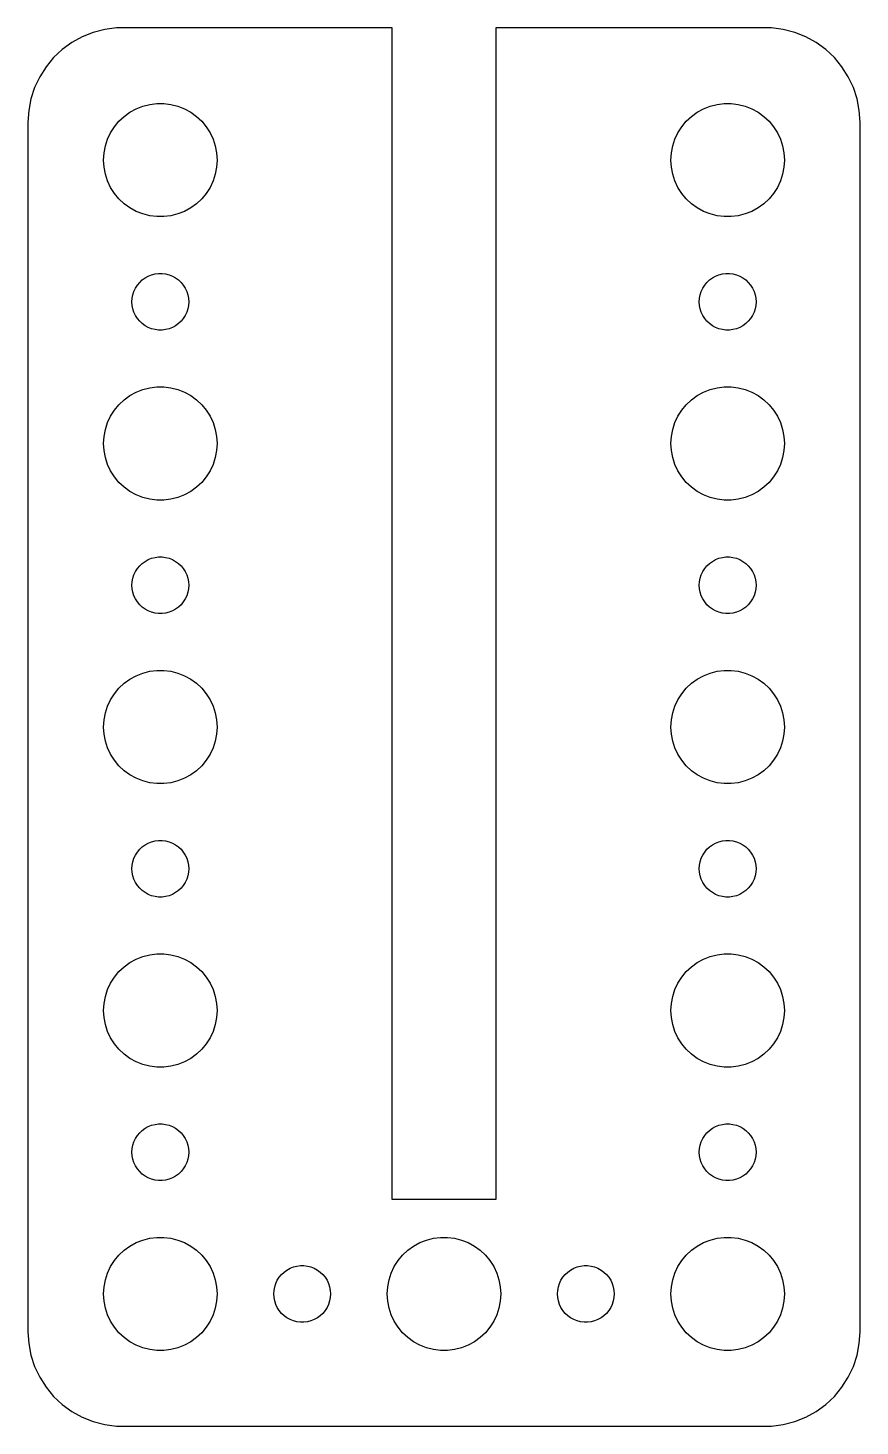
# Model space of a CAD drawing. Header units: metres. Extents: x -22 to 22, y 215 to 541.
# Drawn here: x -22 to 22, y 467 to 541 of the extents above; entities that cross this region are included whole.
import ezdxf

# ---------------------------------------------------------------- set-up
doc = ezdxf.new("R2010")
doc.units = ezdxf.units.M

msp = doc.modelspace()

# ---------------------------------------------------------------- linework, layer by layer
for p, q in [((-17.9369, 540.911), (-18.5451, 540.755)), ((-17.3139, 540.99), (-17.9369, 540.911)), ((-2.74184, 540.99), (-17.3139, 540.99)), ((-2.74184, 479), (-2.74184, 540.99)), ((17.3139, 540.99), (2.74184, 540.99)), ((2.74184, 540.99), (2.74184, 479)), ((17.9369, 540.911), (17.3139, 540.99)), ((18.5451, 540.755), (17.9369, 540.911)), ((-19.6791, 540.222), (-20.1871, 539.853)), ((-19.1289, 540.524), (-19.6791, 540.222)), ((-18.5451, 540.755), (-19.1289, 540.524)), ((19.1289, 540.524), (18.5451, 540.755)), ((19.6791, 540.222), (19.1289, 540.524)), ((20.1871, 539.853), (19.6791, 540.222)), ((-20.6448, 539.423), (-21.0451, 538.939)), ((-20.1871, 539.853), (-20.6448, 539.423)), ((20.6448, 539.423), (20.1871, 539.853)), ((21.0451, 538.939), (20.6448, 539.423)), ((-21.0451, 538.939), (-21.3815, 538.409)), ((21.3815, 538.409), (21.0451, 538.939)), ((-21.6489, 537.841), (-21.8429, 537.243)), ((-21.3815, 538.409), (-21.6489, 537.841)), ((21.6489, 537.841), (21.3815, 538.409)), ((21.8429, 537.243), (21.6489, 537.841)), ((-21.8429, 537.243), (-21.9606, 536.627)), ((21.9606, 536.627), (21.8429, 537.243)), ((-21.9606, 536.627), (-22, 536)), ((-16.9123, 536.312), (-16.6075, 536.533)), ((-16.6075, 536.533), (-16.2773, 536.714)), ((-16.2773, 536.714), (-15.927, 536.853)), ((-15.927, 536.853), (-15.5621, 536.947)), ((-15.5621, 536.947), (-15.1884, 536.994)), ((-15.1884, 536.994), (-14.8116, 536.994)), ((-14.8116, 536.994), (-14.4379, 536.947)), ((-14.4379, 536.947), (-14.0729, 536.853)), ((-14.0729, 536.853), (-13.7227, 536.714)), ((-13.7227, 536.714), (-13.3925, 536.533)), ((-13.3925, 536.533), (-13.0877, 536.312)), ((13.0877, 536.312), (13.3925, 536.533)), ((13.3925, 536.533), (13.7227, 536.714)), ((13.7227, 536.714), (14.0729, 536.853)), ((14.0729, 536.853), (14.4379, 536.947)), ((14.4379, 536.947), (14.8116, 536.994)), ((14.8116, 536.994), (15.1884, 536.994)), ((15.1884, 536.994), (15.5621, 536.947)), ((15.5621, 536.947), (15.927, 536.853)), ((15.927, 536.853), (16.2773, 536.714)), ((16.2773, 536.714), (16.6075, 536.533)), ((16.6075, 536.533), (16.9123, 536.312)), ((22, 536), (21.9606, 536.627)), ((-22, 536), (-22, 472)), ((-17.6289, 535.445), (-17.427, 535.763)), ((-17.427, 535.763), (-17.1869, 536.054)), ((-17.1869, 536.054), (-16.9123, 536.312)), ((-13.0877, 536.312), (-12.8131, 536.054)), ((-12.8131, 536.054), (-12.5729, 535.763)), ((-12.5729, 535.763), (-12.3711, 535.445)), ((12.3711, 535.445), (12.5729, 535.763)), ((12.5729, 535.763), (12.8131, 536.054)), ((12.8131, 536.054), (13.0877, 536.312)), ((16.9123, 536.312), (17.1869, 536.054)), ((17.1869, 536.054), (17.427, 535.763)), ((17.427, 535.763), (17.6289, 535.445)), ((22, 472), (22, 536)), ((-17.9057, 534.746), (-17.7893, 535.104)), ((-17.7893, 535.104), (-17.6289, 535.445)), ((-12.3711, 535.445), (-12.2107, 535.104)), ((-12.2107, 535.104), (-12.0942, 534.746)), ((12.0942, 534.746), (12.2107, 535.104)), ((12.2107, 535.104), (12.3711, 535.445)), ((17.6289, 535.445), (17.7893, 535.104)), ((17.7893, 535.104), (17.9057, 534.746)), ((-18, 534), (-17.9763, 534.376)), ((-17.9763, 534.376), (-17.9057, 534.746)), ((-12.0942, 534.746), (-12.0237, 534.376)), ((-12.0237, 534.376), (-12, 534)), ((12, 534), (12.0237, 534.376)), ((12.0237, 534.376), (12.0942, 534.746)), ((17.9057, 534.746), (17.9763, 534.376)), ((17.9763, 534.376), (18, 534)), ((-17.9763, 533.624), (-18, 534)), ((-17.9057, 533.254), (-17.9763, 533.624)), ((-12.0237, 533.624), (-12.0942, 533.254)), ((-12, 534), (-12.0237, 533.624)), ((12.0237, 533.624), (12, 534)), ((12.0942, 533.254), (12.0237, 533.624)), ((17.9763, 533.624), (17.9057, 533.254)), ((18, 534), (17.9763, 533.624)), ((-17.7893, 532.896), (-17.9057, 533.254)), ((-17.6289, 532.555), (-17.7893, 532.896)), ((-12.2107, 532.896), (-12.3711, 532.555)), ((-12.0942, 533.254), (-12.2107, 532.896)), ((12.2107, 532.896), (12.0942, 533.254)), ((12.3711, 532.555), (12.2107, 532.896)), ((17.7893, 532.896), (17.6289, 532.555)), ((17.9057, 533.254), (17.7893, 532.896)), ((-17.427, 532.237), (-17.6289, 532.555)), ((-17.1869, 531.946), (-17.427, 532.237)), ((-16.9123, 531.688), (-17.1869, 531.946)), ((-12.8131, 531.946), (-13.0877, 531.688)), ((-12.5729, 532.237), (-12.8131, 531.946)), ((-12.3711, 532.555), (-12.5729, 532.237)), ((12.5729, 532.237), (12.3711, 532.555)), ((12.8131, 531.946), (12.5729, 532.237)), ((13.0877, 531.688), (12.8131, 531.946)), ((17.1869, 531.946), (16.9123, 531.688)), ((17.427, 532.237), (17.1869, 531.946)), ((17.6289, 532.555), (17.427, 532.237)), ((-16.6075, 531.467), (-16.9123, 531.688)), ((-16.2773, 531.286), (-16.6075, 531.467)), ((-15.927, 531.147), (-16.2773, 531.286)), ((-13.7227, 531.286), (-14.0729, 531.147)), ((-13.3925, 531.467), (-13.7227, 531.286)), ((-13.0877, 531.688), (-13.3925, 531.467)), ((13.3925, 531.467), (13.0877, 531.688)), ((13.7227, 531.286), (13.3925, 531.467)), ((14.0729, 531.147), (13.7227, 531.286)), ((16.2773, 531.286), (15.927, 531.147)), ((16.6075, 531.467), (16.2773, 531.286)), ((16.9123, 531.688), (16.6075, 531.467)), ((-15.5621, 531.053), (-15.927, 531.147)), ((-15.1884, 531.006), (-15.5621, 531.053)), ((-14.8116, 531.006), (-15.1884, 531.006)), ((-14.4379, 531.053), (-14.8116, 531.006)), ((-14.0729, 531.147), (-14.4379, 531.053)), ((14.4379, 531.053), (14.0729, 531.147)), ((14.8116, 531.006), (14.4379, 531.053)), ((15.1884, 531.006), (14.8116, 531.006)), ((15.5621, 531.053), (15.1884, 531.006)), ((15.927, 531.147), (15.5621, 531.053)), ((-16.2135, 527.382), (-16.0934, 527.527)), ((-16.0934, 527.527), (-15.9561, 527.656)), ((-15.9561, 527.656), (-15.8037, 527.766)), ((-15.8037, 527.766), (-15.6387, 527.857)), ((-15.6387, 527.857), (-15.4635, 527.927)), ((-15.4635, 527.927), (-15.2811, 527.973)), ((-15.2811, 527.973), (-15.0942, 527.997)), ((-15.0942, 527.997), (-14.9058, 527.997)), ((-14.9058, 527.997), (-14.7189, 527.973)), ((-14.7189, 527.973), (-14.5365, 527.927)), ((-14.5365, 527.927), (-14.3613, 527.857)), ((-14.3613, 527.857), (-14.1963, 527.766)), ((-14.1963, 527.766), (-14.0439, 527.656)), ((-14.0439, 527.656), (-13.9065, 527.527)), ((-13.9065, 527.527), (-13.7865, 527.382)), ((13.7865, 527.382), (13.9065, 527.527)), ((13.9065, 527.527), (14.0439, 527.656)), ((14.0439, 527.656), (14.1963, 527.766)), ((14.1963, 527.766), (14.3613, 527.857)), ((14.3613, 527.857), (14.5365, 527.927)), ((14.5365, 527.927), (14.7189, 527.973)), ((14.7189, 527.973), (14.9058, 527.997)), ((14.9058, 527.997), (15.0942, 527.997)), ((15.0942, 527.997), (15.2811, 527.973)), ((15.2811, 527.973), (15.4635, 527.927)), ((15.4635, 527.927), (15.6387, 527.857)), ((15.6387, 527.857), (15.8037, 527.766)), ((15.8037, 527.766), (15.9561, 527.656)), ((15.9561, 527.656), (16.0934, 527.527)), ((16.0934, 527.527), (16.2135, 527.382)), ((-16.4882, 526.688), (-16.4529, 526.873)), ((-16.4529, 526.873), (-16.3947, 527.052)), ((-16.3947, 527.052), (-16.3145, 527.223)), ((-16.3145, 527.223), (-16.2135, 527.382)), ((-13.7865, 527.382), (-13.6855, 527.223)), ((-13.6855, 527.223), (-13.6053, 527.052)), ((-13.6053, 527.052), (-13.5471, 526.873)), ((-13.5471, 526.873), (-13.5118, 526.688)), ((13.5118, 526.688), (13.5471, 526.873)), ((13.5471, 526.873), (13.6053, 527.052)), ((13.6053, 527.052), (13.6855, 527.223)), ((13.6855, 527.223), (13.7865, 527.382)), ((16.2135, 527.382), (16.3145, 527.223)), ((16.3145, 527.223), (16.3947, 527.052)), ((16.3947, 527.052), (16.4529, 526.873)), ((16.4529, 526.873), (16.4882, 526.688)), ((-16.5, 526.5), (-16.4882, 526.688)), ((-16.4882, 526.312), (-16.5, 526.5)), ((-16.4529, 526.127), (-16.4882, 526.312)), ((-16.3947, 525.948), (-16.4529, 526.127)), ((-13.5471, 526.127), (-13.6053, 525.948)), ((-13.5118, 526.312), (-13.5471, 526.127)), ((-13.5118, 526.688), (-13.5, 526.5)), ((-13.5, 526.5), (-13.5118, 526.312)), ((13.5, 526.5), (13.5118, 526.688)), ((13.5118, 526.312), (13.5, 526.5)), ((13.5471, 526.127), (13.5118, 526.312)), ((13.6053, 525.948), (13.5471, 526.127)), ((16.4529, 526.127), (16.3947, 525.948)), ((16.4882, 526.312), (16.4529, 526.127)), ((16.4882, 526.688), (16.5, 526.5)), ((16.5, 526.5), (16.4882, 526.312)), ((-16.3145, 525.777), (-16.3947, 525.948)), ((-16.2135, 525.618), (-16.3145, 525.777)), ((-16.0934, 525.473), (-16.2135, 525.618)), ((-15.9561, 525.344), (-16.0934, 525.473)), ((-15.8037, 525.234), (-15.9561, 525.344)), ((-14.0439, 525.344), (-14.1963, 525.234)), ((-13.9065, 525.473), (-14.0439, 525.344)), ((-13.7865, 525.618), (-13.9065, 525.473)), ((-13.6855, 525.777), (-13.7865, 525.618)), ((-13.6053, 525.948), (-13.6855, 525.777)), ((13.6855, 525.777), (13.6053, 525.948)), ((13.7865, 525.618), (13.6855, 525.777)), ((13.9065, 525.473), (13.7865, 525.618)), ((14.0439, 525.344), (13.9065, 525.473)), ((14.1963, 525.234), (14.0439, 525.344)), ((15.9561, 525.344), (15.8037, 525.234)), ((16.0934, 525.473), (15.9561, 525.344)), ((16.2135, 525.618), (16.0934, 525.473)), ((16.3145, 525.777), (16.2135, 525.618)), ((16.3947, 525.948), (16.3145, 525.777)), ((-15.6387, 525.143), (-15.8037, 525.234)), ((-15.4635, 525.073), (-15.6387, 525.143)), ((-15.2811, 525.027), (-15.4635, 525.073)), ((-15.0942, 525.003), (-15.2811, 525.027)), ((-14.9058, 525.003), (-15.0942, 525.003)), ((-14.7189, 525.027), (-14.9058, 525.003)), ((-14.5365, 525.073), (-14.7189, 525.027)), ((-14.3613, 525.143), (-14.5365, 525.073)), ((-14.1963, 525.234), (-14.3613, 525.143)), ((14.3613, 525.143), (14.1963, 525.234)), ((14.5365, 525.073), (14.3613, 525.143)), ((14.7189, 525.027), (14.5365, 525.073)), ((14.9058, 525.003), (14.7189, 525.027)), ((15.0942, 525.003), (14.9058, 525.003)), ((15.2811, 525.027), (15.0942, 525.003)), ((15.4635, 525.073), (15.2811, 525.027)), ((15.6387, 525.143), (15.4635, 525.073)), ((15.8037, 525.234), (15.6387, 525.143)), ((-16.6075, 521.533), (-16.2773, 521.714)), ((-16.2773, 521.714), (-15.927, 521.853)), ((-15.927, 521.853), (-15.5621, 521.947)), ((-15.5621, 521.947), (-15.1884, 521.994)), ((-15.1884, 521.994), (-14.8116, 521.994)), ((-14.8116, 521.994), (-14.4379, 521.947)), ((-14.4379, 521.947), (-14.0729, 521.853)), ((-14.0729, 521.853), (-13.7227, 521.714)), ((-13.7227, 521.714), (-13.3925, 521.533)), ((13.3925, 521.533), (13.7227, 521.714)), ((13.7227, 521.714), (14.0729, 521.853)), ((14.0729, 521.853), (14.4379, 521.947)), ((14.4379, 521.947), (14.8116, 521.994)), ((14.8116, 521.994), (15.1884, 521.994)), ((15.1884, 521.994), (15.5621, 521.947)), ((15.5621, 521.947), (15.927, 521.853)), ((15.927, 521.853), (16.2773, 521.714)), ((16.2773, 521.714), (16.6075, 521.533)), ((-17.427, 520.763), (-17.1869, 521.054)), ((-17.1869, 521.054), (-16.9123, 521.312)), ((-16.9123, 521.312), (-16.6075, 521.533)), ((-13.3925, 521.533), (-13.0877, 521.312)), ((-13.0877, 521.312), (-12.8131, 521.054)), ((-12.8131, 521.054), (-12.5729, 520.763)), ((12.5729, 520.763), (12.8131, 521.054)), ((12.8131, 521.054), (13.0877, 521.312)), ((13.0877, 521.312), (13.3925, 521.533)), ((16.6075, 521.533), (16.9123, 521.312)), ((16.9123, 521.312), (17.1869, 521.054)), ((17.1869, 521.054), (17.427, 520.763)), ((-17.9057, 519.746), (-17.7893, 520.104)), ((-17.7893, 520.104), (-17.6289, 520.445)), ((-17.6289, 520.445), (-17.427, 520.763)), ((-12.5729, 520.763), (-12.3711, 520.445)), ((-12.3711, 520.445), (-12.2107, 520.104)), ((-12.2107, 520.104), (-12.0942, 519.746)), ((12.0942, 519.746), (12.2107, 520.104)), ((12.2107, 520.104), (12.3711, 520.445)), ((12.3711, 520.445), (12.5729, 520.763)), ((17.427, 520.763), (17.6289, 520.445)), ((17.6289, 520.445), (17.7893, 520.104)), ((17.7893, 520.104), (17.9057, 519.746)), ((-18, 519), (-17.9763, 519.376)), ((-17.9763, 519.376), (-17.9057, 519.746)), ((-12.0942, 519.746), (-12.0237, 519.376)), ((-12.0237, 519.376), (-12, 519)), ((12, 519), (12.0237, 519.376)), ((12.0237, 519.376), (12.0942, 519.746)), ((17.9057, 519.746), (17.9763, 519.376)), ((17.9763, 519.376), (18, 519)), ((-17.9763, 518.624), (-18, 519)), ((-17.9057, 518.254), (-17.9763, 518.624)), ((-12.0237, 518.624), (-12.0942, 518.254)), ((-12, 519), (-12.0237, 518.624)), ((12.0237, 518.624), (12, 519)), ((12.0942, 518.254), (12.0237, 518.624)), ((17.9763, 518.624), (17.9057, 518.254)), ((18, 519), (17.9763, 518.624)), ((-17.7893, 517.896), (-17.9057, 518.254)), ((-17.6289, 517.555), (-17.7893, 517.896)), ((-12.2107, 517.896), (-12.3711, 517.555)), ((-12.0942, 518.254), (-12.2107, 517.896)), ((12.2107, 517.896), (12.0942, 518.254)), ((12.3711, 517.555), (12.2107, 517.896)), ((17.7893, 517.896), (17.6289, 517.555)), ((17.9057, 518.254), (17.7893, 517.896)), ((-17.427, 517.237), (-17.6289, 517.555)), ((-17.1869, 516.946), (-17.427, 517.237)), ((-12.5729, 517.237), (-12.8131, 516.946)), ((-12.3711, 517.555), (-12.5729, 517.237)), ((12.5729, 517.237), (12.3711, 517.555)), ((12.8131, 516.946), (12.5729, 517.237)), ((17.427, 517.237), (17.1869, 516.946)), ((17.6289, 517.555), (17.427, 517.237)), ((-16.9123, 516.688), (-17.1869, 516.946)), ((-16.6075, 516.467), (-16.9123, 516.688)), ((-16.2773, 516.286), (-16.6075, 516.467)), ((-13.3925, 516.467), (-13.7227, 516.286)), ((-13.0877, 516.688), (-13.3925, 516.467)), ((-12.8131, 516.946), (-13.0877, 516.688)), ((13.0877, 516.688), (12.8131, 516.946)), ((13.3925, 516.467), (13.0877, 516.688)), ((13.7227, 516.286), (13.3925, 516.467)), ((16.6075, 516.467), (16.2773, 516.286)), ((16.9123, 516.688), (16.6075, 516.467)), ((17.1869, 516.946), (16.9123, 516.688)), ((-15.927, 516.147), (-16.2773, 516.286)), ((-15.5621, 516.053), (-15.927, 516.147)), ((-15.1884, 516.006), (-15.5621, 516.053)), ((-14.8116, 516.006), (-15.1884, 516.006)), ((-14.4379, 516.053), (-14.8116, 516.006)), ((-14.0729, 516.147), (-14.4379, 516.053)), ((-13.7227, 516.286), (-14.0729, 516.147)), ((14.0729, 516.147), (13.7227, 516.286)), ((14.4379, 516.053), (14.0729, 516.147)), ((14.8116, 516.006), (14.4379, 516.053)), ((15.1884, 516.006), (14.8116, 516.006)), ((15.5621, 516.053), (15.1884, 516.006)), ((15.927, 516.147), (15.5621, 516.053)), ((16.2773, 516.286), (15.927, 516.147)), ((-15.9561, 512.656), (-15.8037, 512.766)), ((-15.8037, 512.766), (-15.6387, 512.857)), ((-15.6387, 512.857), (-15.4635, 512.927)), ((-15.4635, 512.927), (-15.2811, 512.973)), ((-15.2811, 512.973), (-15.0942, 512.997)), ((-15.0942, 512.997), (-14.9058, 512.997)), ((-14.9058, 512.997), (-14.7189, 512.973)), ((-14.7189, 512.973), (-14.5365, 512.927)), ((-14.5365, 512.927), (-14.3613, 512.857)), ((-14.3613, 512.857), (-14.1963, 512.766)), ((-14.1963, 512.766), (-14.0439, 512.656)), ((14.0439, 512.656), (14.1963, 512.766)), ((14.1963, 512.766), (14.3613, 512.857)), ((14.3613, 512.857), (14.5365, 512.927)), ((14.5365, 512.927), (14.7189, 512.973)), ((14.7189, 512.973), (14.9058, 512.997)), ((14.9058, 512.997), (15.0942, 512.997)), ((15.0942, 512.997), (15.2811, 512.973)), ((15.2811, 512.973), (15.4635, 512.927)), ((15.4635, 512.927), (15.6387, 512.857)), ((15.6387, 512.857), (15.8037, 512.766)), ((15.8037, 512.766), (15.9561, 512.656)), ((-16.4529, 511.873), (-16.3947, 512.052)), ((-16.3947, 512.052), (-16.3145, 512.223)), ((-16.3145, 512.223), (-16.2135, 512.382)), ((-16.2135, 512.382), (-16.0934, 512.527)), ((-16.0934, 512.527), (-15.9561, 512.656)), ((-14.0439, 512.656), (-13.9065, 512.527)), ((-13.9065, 512.527), (-13.7865, 512.382)), ((-13.7865, 512.382), (-13.6855, 512.223)), ((-13.6855, 512.223), (-13.6053, 512.052)), ((-13.6053, 512.052), (-13.5471, 511.873)), ((13.5471, 511.873), (13.6053, 512.052)), ((13.6053, 512.052), (13.6855, 512.223)), ((13.6855, 512.223), (13.7865, 512.382)), ((13.7865, 512.382), (13.9065, 512.527)), ((13.9065, 512.527), (14.0439, 512.656)), ((15.9561, 512.656), (16.0934, 512.527)), ((16.0934, 512.527), (16.2135, 512.382)), ((16.2135, 512.382), (16.3145, 512.223)), ((16.3145, 512.223), (16.3947, 512.052)), ((16.3947, 512.052), (16.4529, 511.873)), ((-16.5, 511.5), (-16.4882, 511.688)), ((-16.4882, 511.312), (-16.5, 511.5)), ((-16.4882, 511.688), (-16.4529, 511.873)), ((-16.4529, 511.127), (-16.4882, 511.312)), ((-13.5471, 511.873), (-13.5118, 511.688)), ((-13.5118, 511.312), (-13.5471, 511.127)), ((-13.5118, 511.688), (-13.5, 511.5)), ((-13.5, 511.5), (-13.5118, 511.312)), ((13.5, 511.5), (13.5118, 511.688)), ((13.5118, 511.312), (13.5, 511.5)), ((13.5118, 511.688), (13.5471, 511.873)), ((13.5471, 511.127), (13.5118, 511.312)), ((16.4529, 511.873), (16.4882, 511.688)), ((16.4882, 511.312), (16.4529, 511.127)), ((16.4882, 511.688), (16.5, 511.5)), ((16.5, 511.5), (16.4882, 511.312)), ((-16.3947, 510.948), (-16.4529, 511.127)), ((-16.3145, 510.777), (-16.3947, 510.948)), ((-16.2135, 510.618), (-16.3145, 510.777)), ((-16.0934, 510.473), (-16.2135, 510.618)), ((-15.9561, 510.344), (-16.0934, 510.473)), ((-13.9065, 510.473), (-14.0439, 510.344)), ((-13.7865, 510.618), (-13.9065, 510.473)), ((-13.6855, 510.777), (-13.7865, 510.618)), ((-13.6053, 510.948), (-13.6855, 510.777)), ((-13.5471, 511.127), (-13.6053, 510.948)), ((13.6053, 510.948), (13.5471, 511.127)), ((13.6855, 510.777), (13.6053, 510.948)), ((13.7865, 510.618), (13.6855, 510.777)), ((13.9065, 510.473), (13.7865, 510.618)), ((14.0439, 510.344), (13.9065, 510.473)), ((16.0934, 510.473), (15.9561, 510.344)), ((16.2135, 510.618), (16.0934, 510.473)), ((16.3145, 510.777), (16.2135, 510.618)), ((16.3947, 510.948), (16.3145, 510.777)), ((16.4529, 511.127), (16.3947, 510.948)), ((-15.8037, 510.234), (-15.9561, 510.344)), ((-15.6387, 510.143), (-15.8037, 510.234)), ((-15.4635, 510.073), (-15.6387, 510.143)), ((-15.2811, 510.027), (-15.4635, 510.073)), ((-15.0942, 510.003), (-15.2811, 510.027)), ((-14.9058, 510.003), (-15.0942, 510.003)), ((-14.7189, 510.027), (-14.9058, 510.003)), ((-14.5365, 510.073), (-14.7189, 510.027)), ((-14.3613, 510.143), (-14.5365, 510.073)), ((-14.1963, 510.234), (-14.3613, 510.143)), ((-14.0439, 510.344), (-14.1963, 510.234)), ((14.1963, 510.234), (14.0439, 510.344)), ((14.3613, 510.143), (14.1963, 510.234)), ((14.5365, 510.073), (14.3613, 510.143)), ((14.7189, 510.027), (14.5365, 510.073)), ((14.9058, 510.003), (14.7189, 510.027)), ((15.0942, 510.003), (14.9058, 510.003)), ((15.2811, 510.027), (15.0942, 510.003)), ((15.4635, 510.073), (15.2811, 510.027)), ((15.6387, 510.143), (15.4635, 510.073)), ((15.8037, 510.234), (15.6387, 510.143)), ((15.9561, 510.344), (15.8037, 510.234)), ((-16.2773, 506.714), (-15.927, 506.853)), ((-15.927, 506.853), (-15.5621, 506.947)), ((-15.5621, 506.947), (-15.1884, 506.994)), ((-15.1884, 506.994), (-14.8116, 506.994)), ((-14.8116, 506.994), (-14.4379, 506.947)), ((-14.4379, 506.947), (-14.0729, 506.853)), ((-14.0729, 506.853), (-13.7227, 506.714)), ((13.7227, 506.714), (14.0729, 506.853)), ((14.0729, 506.853), (14.4379, 506.947)), ((14.4379, 506.947), (14.8116, 506.994)), ((14.8116, 506.994), (15.1884, 506.994)), ((15.1884, 506.994), (15.5621, 506.947)), ((15.5621, 506.947), (15.927, 506.853)), ((15.927, 506.853), (16.2773, 506.714)), ((-17.427, 505.763), (-17.1869, 506.054)), ((-17.1869, 506.054), (-16.9123, 506.312)), ((-16.9123, 506.312), (-16.6075, 506.533)), ((-16.6075, 506.533), (-16.2773, 506.714)), ((-13.7227, 506.714), (-13.3925, 506.533)), ((-13.3925, 506.533), (-13.0877, 506.312)), ((-13.0877, 506.312), (-12.8131, 506.054)), ((-12.8131, 506.054), (-12.5729, 505.763)), ((12.5729, 505.763), (12.8131, 506.054)), ((12.8131, 506.054), (13.0877, 506.312)), ((13.0877, 506.312), (13.3925, 506.533)), ((13.3925, 506.533), (13.7227, 506.714)), ((16.2773, 506.714), (16.6075, 506.533)), ((16.6075, 506.533), (16.9123, 506.312)), ((16.9123, 506.312), (17.1869, 506.054)), ((17.1869, 506.054), (17.427, 505.763)), ((-17.7893, 505.104), (-17.6289, 505.445)), ((-17.6289, 505.445), (-17.427, 505.763)), ((-12.5729, 505.763), (-12.3711, 505.445)), ((-12.3711, 505.445), (-12.2107, 505.104)), ((12.2107, 505.104), (12.3711, 505.445)), ((12.3711, 505.445), (12.5729, 505.763)), ((17.427, 505.763), (17.6289, 505.445)), ((17.6289, 505.445), (17.7893, 505.104)), ((-17.9763, 504.376), (-17.9057, 504.746)), ((-17.9057, 504.746), (-17.7893, 505.104)), ((-12.2107, 505.104), (-12.0942, 504.746)), ((-12.0942, 504.746), (-12.0237, 504.376)), ((12.0237, 504.376), (12.0942, 504.746)), ((12.0942, 504.746), (12.2107, 505.104)), ((17.7893, 505.104), (17.9057, 504.746)), ((17.9057, 504.746), (17.9763, 504.376)), ((-18, 504), (-17.9763, 504.376)), ((-17.9763, 503.624), (-18, 504)), ((-12.0237, 504.376), (-12, 504)), ((-12, 504), (-12.0237, 503.624)), ((12, 504), (12.0237, 504.376)), ((12.0237, 503.624), (12, 504)), ((17.9763, 504.376), (18, 504)), ((18, 504), (17.9763, 503.624)), ((-17.9057, 503.254), (-17.9763, 503.624)), ((-17.7893, 502.896), (-17.9057, 503.254)), ((-12.0942, 503.254), (-12.2107, 502.896)), ((-12.0237, 503.624), (-12.0942, 503.254)), ((12.0942, 503.254), (12.0237, 503.624)), ((12.2107, 502.896), (12.0942, 503.254)), ((17.9057, 503.254), (17.7893, 502.896)), ((17.9763, 503.624), (17.9057, 503.254)), ((-17.6289, 502.555), (-17.7893, 502.896)), ((-17.427, 502.237), (-17.6289, 502.555)), ((-12.3711, 502.555), (-12.5729, 502.237)), ((-12.2107, 502.896), (-12.3711, 502.555)), ((12.3711, 502.555), (12.2107, 502.896)), ((12.5729, 502.237), (12.3711, 502.555)), ((17.6289, 502.555), (17.427, 502.237)), ((17.7893, 502.896), (17.6289, 502.555)), ((-17.1869, 501.946), (-17.427, 502.237)), ((-16.9123, 501.688), (-17.1869, 501.946)), ((-16.6075, 501.467), (-16.9123, 501.688)), ((-13.0877, 501.688), (-13.3925, 501.467)), ((-12.8131, 501.946), (-13.0877, 501.688)), ((-12.5729, 502.237), (-12.8131, 501.946)), ((12.8131, 501.946), (12.5729, 502.237)), ((13.0877, 501.688), (12.8131, 501.946)), ((13.3925, 501.467), (13.0877, 501.688)), ((16.9123, 501.688), (16.6075, 501.467)), ((17.1869, 501.946), (16.9123, 501.688)), ((17.427, 502.237), (17.1869, 501.946)), ((-16.2773, 501.286), (-16.6075, 501.467)), ((-15.927, 501.147), (-16.2773, 501.286)), ((-15.5621, 501.053), (-15.927, 501.147)), ((-15.1884, 501.006), (-15.5621, 501.053)), ((-14.8116, 501.006), (-15.1884, 501.006)), ((-14.4379, 501.053), (-14.8116, 501.006)), ((-14.0729, 501.147), (-14.4379, 501.053)), ((-13.7227, 501.286), (-14.0729, 501.147)), ((-13.3925, 501.467), (-13.7227, 501.286)), ((13.7227, 501.286), (13.3925, 501.467)), ((14.0729, 501.147), (13.7227, 501.286)), ((14.4379, 501.053), (14.0729, 501.147)), ((14.8116, 501.006), (14.4379, 501.053)), ((15.1884, 501.006), (14.8116, 501.006)), ((15.5621, 501.053), (15.1884, 501.006)), ((15.927, 501.147), (15.5621, 501.053)), ((16.2773, 501.286), (15.927, 501.147)), ((16.6075, 501.467), (16.2773, 501.286)), ((-15.6387, 497.857), (-15.4635, 497.927)), ((-15.4635, 497.927), (-15.2811, 497.973)), ((-15.2811, 497.973), (-15.0942, 497.997)), ((-15.0942, 497.997), (-14.9058, 497.997)), ((-14.9058, 497.997), (-14.7189, 497.973)), ((-14.7189, 497.973), (-14.5365, 497.927)), ((-14.5365, 497.927), (-14.3613, 497.857)), ((14.3613, 497.857), (14.5365, 497.927)), ((14.5365, 497.927), (14.7189, 497.973)), ((14.7189, 497.973), (14.9058, 497.997)), ((14.9058, 497.997), (15.0942, 497.997)), ((15.0942, 497.997), (15.2811, 497.973)), ((15.2811, 497.973), (15.4635, 497.927)), ((15.4635, 497.927), (15.6387, 497.857)), ((-16.3947, 497.052), (-16.3145, 497.223)), ((-16.3145, 497.223), (-16.2135, 497.382)), ((-16.2135, 497.382), (-16.0934, 497.527)), ((-16.0934, 497.527), (-15.9561, 497.656)), ((-15.9561, 497.656), (-15.8037, 497.766)), ((-15.8037, 497.766), (-15.6387, 497.857)), ((-14.3613, 497.857), (-14.1963, 497.766)), ((-14.1963, 497.766), (-14.0439, 497.656)), ((-14.0439, 497.656), (-13.9065, 497.527)), ((-13.9065, 497.527), (-13.7865, 497.382)), ((-13.7865, 497.382), (-13.6855, 497.223)), ((-13.6855, 497.223), (-13.6053, 497.052)), ((13.6053, 497.052), (13.6855, 497.223)), ((13.6855, 497.223), (13.7865, 497.382)), ((13.7865, 497.382), (13.9065, 497.527)), ((13.9065, 497.527), (14.0439, 497.656)), ((14.0439, 497.656), (14.1963, 497.766)), ((14.1963, 497.766), (14.3613, 497.857)), ((15.6387, 497.857), (15.8037, 497.766)), ((15.8037, 497.766), (15.9561, 497.656)), ((15.9561, 497.656), (16.0934, 497.527)), ((16.0934, 497.527), (16.2135, 497.382)), ((16.2135, 497.382), (16.3145, 497.223)), ((16.3145, 497.223), (16.3947, 497.052)), ((-16.5, 496.5), (-16.4882, 496.688)), ((-16.4882, 496.312), (-16.5, 496.5)), ((-16.4882, 496.688), (-16.4529, 496.873)), ((-16.4529, 496.873), (-16.3947, 497.052)), ((-13.6053, 497.052), (-13.5471, 496.873)), ((-13.5471, 496.873), (-13.5118, 496.688)), ((-13.5118, 496.688), (-13.5, 496.5)), ((-13.5, 496.5), (-13.5118, 496.312)), ((13.5, 496.5), (13.5118, 496.688)), ((13.5118, 496.312), (13.5, 496.5)), ((13.5118, 496.688), (13.5471, 496.873)), ((13.5471, 496.873), (13.6053, 497.052)), ((16.3947, 497.052), (16.4529, 496.873)), ((16.4529, 496.873), (16.4882, 496.688)), ((16.4882, 496.688), (16.5, 496.5)), ((16.5, 496.5), (16.4882, 496.312)), ((-16.4529, 496.127), (-16.4882, 496.312)), ((-16.3947, 495.948), (-16.4529, 496.127)), ((-16.3145, 495.777), (-16.3947, 495.948)), ((-16.2135, 495.618), (-16.3145, 495.777)), ((-13.6855, 495.777), (-13.7865, 495.618)), ((-13.6053, 495.948), (-13.6855, 495.777)), ((-13.5471, 496.127), (-13.6053, 495.948)), ((-13.5118, 496.312), (-13.5471, 496.127)), ((13.5471, 496.127), (13.5118, 496.312)), ((13.6053, 495.948), (13.5471, 496.127)), ((13.6855, 495.777), (13.6053, 495.948)), ((13.7865, 495.618), (13.6855, 495.777)), ((16.3145, 495.777), (16.2135, 495.618)), ((16.3947, 495.948), (16.3145, 495.777)), ((16.4529, 496.127), (16.3947, 495.948)), ((16.4882, 496.312), (16.4529, 496.127)), ((-16.0934, 495.473), (-16.2135, 495.618)), ((-15.9561, 495.344), (-16.0934, 495.473)), ((-15.8037, 495.234), (-15.9561, 495.344)), ((-15.6387, 495.143), (-15.8037, 495.234)), ((-15.4635, 495.073), (-15.6387, 495.143)), ((-15.2811, 495.027), (-15.4635, 495.073)), ((-15.0942, 495.003), (-15.2811, 495.027)), ((-14.9058, 495.003), (-15.0942, 495.003)), ((-14.7189, 495.027), (-14.9058, 495.003)), ((-14.5365, 495.073), (-14.7189, 495.027)), ((-14.3613, 495.143), (-14.5365, 495.073)), ((-14.1963, 495.234), (-14.3613, 495.143)), ((-14.0439, 495.344), (-14.1963, 495.234)), ((-13.9065, 495.473), (-14.0439, 495.344)), ((-13.7865, 495.618), (-13.9065, 495.473)), ((13.9065, 495.473), (13.7865, 495.618)), ((14.0439, 495.344), (13.9065, 495.473)), ((14.1963, 495.234), (14.0439, 495.344)), ((14.3613, 495.143), (14.1963, 495.234)), ((14.5365, 495.073), (14.3613, 495.143)), ((14.7189, 495.027), (14.5365, 495.073)), ((14.9058, 495.003), (14.7189, 495.027)), ((15.0942, 495.003), (14.9058, 495.003)), ((15.2811, 495.027), (15.0942, 495.003)), ((15.4635, 495.073), (15.2811, 495.027)), ((15.6387, 495.143), (15.4635, 495.073)), ((15.8037, 495.234), (15.6387, 495.143)), ((15.9561, 495.344), (15.8037, 495.234)), ((16.0934, 495.473), (15.9561, 495.344)), ((16.2135, 495.618), (16.0934, 495.473)), ((-15.5621, 491.947), (-15.1884, 491.994)), ((-15.1884, 491.994), (-14.8116, 491.994)), ((-14.8116, 491.994), (-14.4379, 491.947)), ((14.4379, 491.947), (14.8116, 491.994)), ((14.8116, 491.994), (15.1884, 491.994)), ((15.1884, 491.994), (15.5621, 491.947)), ((-17.1869, 491.054), (-16.9123, 491.312)), ((-16.9123, 491.312), (-16.6075, 491.533)), ((-16.6075, 491.533), (-16.2773, 491.714)), ((-16.2773, 491.714), (-15.927, 491.853)), ((-15.927, 491.853), (-15.5621, 491.947)), ((-14.4379, 491.947), (-14.0729, 491.853)), ((-14.0729, 491.853), (-13.7227, 491.714)), ((-13.7227, 491.714), (-13.3925, 491.533)), ((-13.3925, 491.533), (-13.0877, 491.312)), ((-13.0877, 491.312), (-12.8131, 491.054)), ((12.8131, 491.054), (13.0877, 491.312)), ((13.0877, 491.312), (13.3925, 491.533)), ((13.3925, 491.533), (13.7227, 491.714)), ((13.7227, 491.714), (14.0729, 491.853)), ((14.0729, 491.853), (14.4379, 491.947)), ((15.5621, 491.947), (15.927, 491.853)), ((15.927, 491.853), (16.2773, 491.714)), ((16.2773, 491.714), (16.6075, 491.533)), ((16.6075, 491.533), (16.9123, 491.312)), ((16.9123, 491.312), (17.1869, 491.054)), ((-17.6289, 490.445), (-17.427, 490.763)), ((-17.427, 490.763), (-17.1869, 491.054)), ((-12.8131, 491.054), (-12.5729, 490.763)), ((-12.5729, 490.763), (-12.3711, 490.445)), ((12.3711, 490.445), (12.5729, 490.763)), ((12.5729, 490.763), (12.8131, 491.054)), ((17.1869, 491.054), (17.427, 490.763)), ((17.427, 490.763), (17.6289, 490.445)), ((-17.9057, 489.746), (-17.7893, 490.104)), ((-17.7893, 490.104), (-17.6289, 490.445)), ((-12.3711, 490.445), (-12.2107, 490.104)), ((-12.2107, 490.104), (-12.0942, 489.746)), ((12.0942, 489.746), (12.2107, 490.104)), ((12.2107, 490.104), (12.3711, 490.445)), ((17.6289, 490.445), (17.7893, 490.104)), ((17.7893, 490.104), (17.9057, 489.746)), ((-18, 489), (-17.9763, 489.376)), ((-17.9763, 489.376), (-17.9057, 489.746)), ((-12.0942, 489.746), (-12.0237, 489.376)), ((-12.0237, 489.376), (-12, 489)), ((12, 489), (12.0237, 489.376)), ((12.0237, 489.376), (12.0942, 489.746)), ((17.9057, 489.746), (17.9763, 489.376)), ((17.9763, 489.376), (18, 489)), ((-17.9763, 488.624), (-18, 489)), ((-17.9057, 488.254), (-17.9763, 488.624)), ((-12.0237, 488.624), (-12.0942, 488.254)), ((-12, 489), (-12.0237, 488.624)), ((12.0237, 488.624), (12, 489)), ((12.0942, 488.254), (12.0237, 488.624)), ((17.9763, 488.624), (17.9057, 488.254)), ((18, 489), (17.9763, 488.624)), ((-17.7893, 487.896), (-17.9057, 488.254)), ((-17.6289, 487.555), (-17.7893, 487.896)), ((-17.427, 487.237), (-17.6289, 487.555)), ((-12.3711, 487.555), (-12.5729, 487.237)), ((-12.2107, 487.896), (-12.3711, 487.555)), ((-12.0942, 488.254), (-12.2107, 487.896)), ((12.2107, 487.896), (12.0942, 488.254)), ((12.3711, 487.555), (12.2107, 487.896)), ((12.5729, 487.237), (12.3711, 487.555)), ((17.6289, 487.555), (17.427, 487.237)), ((17.7893, 487.896), (17.6289, 487.555)), ((17.9057, 488.254), (17.7893, 487.896)), ((-17.1869, 486.946), (-17.427, 487.237)), ((-16.9123, 486.688), (-17.1869, 486.946)), ((-12.8131, 486.946), (-13.0877, 486.688)), ((-12.5729, 487.237), (-12.8131, 486.946)), ((12.8131, 486.946), (12.5729, 487.237)), ((13.0877, 486.688), (12.8131, 486.946)), ((17.1869, 486.946), (16.9123, 486.688)), ((17.427, 487.237), (17.1869, 486.946)), ((-16.6075, 486.467), (-16.9123, 486.688)), ((-16.2773, 486.286), (-16.6075, 486.467)), ((-15.927, 486.147), (-16.2773, 486.286)), ((-15.5621, 486.053), (-15.927, 486.147)), ((-15.1884, 486.006), (-15.5621, 486.053)), ((-14.4379, 486.053), (-14.8116, 486.006)), ((-14.0729, 486.147), (-14.4379, 486.053)), ((-13.7227, 486.286), (-14.0729, 486.147)), ((-13.3925, 486.467), (-13.7227, 486.286)), ((-13.0877, 486.688), (-13.3925, 486.467)), ((13.3925, 486.467), (13.0877, 486.688)), ((13.7227, 486.286), (13.3925, 486.467)), ((14.0729, 486.147), (13.7227, 486.286)), ((14.4379, 486.053), (14.0729, 486.147)), ((14.8116, 486.006), (14.4379, 486.053)), ((15.5621, 486.053), (15.1884, 486.006)), ((15.927, 486.147), (15.5621, 486.053)), ((16.2773, 486.286), (15.927, 486.147)), ((16.6075, 486.467), (16.2773, 486.286)), ((16.9123, 486.688), (16.6075, 486.467)), ((-14.8116, 486.006), (-15.1884, 486.006)), ((15.1884, 486.006), (14.8116, 486.006)), ((-16.3145, 482.223), (-16.2135, 482.382)), ((-16.2135, 482.382), (-16.0934, 482.527)), ((-16.0934, 482.527), (-15.9561, 482.656)), ((-15.9561, 482.656), (-15.8037, 482.766)), ((-15.8037, 482.766), (-15.6387, 482.857)), ((-15.6387, 482.857), (-15.4635, 482.927)), ((-15.4635, 482.927), (-15.2811, 482.973)), ((-15.2811, 482.973), (-15.0942, 482.997)), ((-15.0942, 482.997), (-14.9058, 482.997)), ((-14.9058, 482.997), (-14.7189, 482.973)), ((-14.7189, 482.973), (-14.5365, 482.927)), ((-14.5365, 482.927), (-14.3613, 482.857)), ((-14.3613, 482.857), (-14.1963, 482.766)), ((-14.1963, 482.766), (-14.0439, 482.656)), ((-14.0439, 482.656), (-13.9065, 482.527)), ((-13.9065, 482.527), (-13.7865, 482.382)), ((-13.7865, 482.382), (-13.6855, 482.223)), ((13.6855, 482.223), (13.7865, 482.382)), ((13.7865, 482.382), (13.9065, 482.527)), ((13.9065, 482.527), (14.0439, 482.656)), ((14.0439, 482.656), (14.1963, 482.766)), ((14.1963, 482.766), (14.3613, 482.857)), ((14.3613, 482.857), (14.5365, 482.927)), ((14.5365, 482.927), (14.7189, 482.973)), ((14.7189, 482.973), (14.9058, 482.997)), ((14.9058, 482.997), (15.0942, 482.997)), ((15.0942, 482.997), (15.2811, 482.973)), ((15.2811, 482.973), (15.4635, 482.927)), ((15.4635, 482.927), (15.6387, 482.857)), ((15.6387, 482.857), (15.8037, 482.766)), ((15.8037, 482.766), (15.9561, 482.656)), ((15.9561, 482.656), (16.0934, 482.527)), ((16.0934, 482.527), (16.2135, 482.382)), ((16.2135, 482.382), (16.3145, 482.223)), ((-16.5, 481.5), (-16.4882, 481.688)), ((-16.4882, 481.688), (-16.4529, 481.873)), ((-16.4529, 481.873), (-16.3947, 482.052)), ((-16.3947, 482.052), (-16.3145, 482.223)), ((-13.6855, 482.223), (-13.6053, 482.052)), ((-13.6053, 482.052), (-13.5471, 481.873)), ((-13.5471, 481.873), (-13.5118, 481.688)), ((-13.5118, 481.688), (-13.5, 481.5)), ((13.5, 481.5), (13.5118, 481.688)), ((13.5118, 481.688), (13.5471, 481.873)), ((13.5471, 481.873), (13.6053, 482.052)), ((13.6053, 482.052), (13.6855, 482.223)), ((16.3145, 482.223), (16.3947, 482.052)), ((16.3947, 482.052), (16.4529, 481.873)), ((16.4529, 481.873), (16.4882, 481.688)), ((16.4882, 481.688), (16.5, 481.5)), ((-16.4882, 481.312), (-16.5, 481.5)), ((-16.4529, 481.127), (-16.4882, 481.312)), ((-16.3947, 480.948), (-16.4529, 481.127)), ((-16.3145, 480.777), (-16.3947, 480.948)), ((-13.6053, 480.948), (-13.6855, 480.777)), ((-13.5471, 481.127), (-13.6053, 480.948)), ((-13.5118, 481.312), (-13.5471, 481.127)), ((-13.5, 481.5), (-13.5118, 481.312)), ((13.5118, 481.312), (13.5, 481.5)), ((13.5471, 481.127), (13.5118, 481.312)), ((13.6053, 480.948), (13.5471, 481.127)), ((13.6855, 480.777), (13.6053, 480.948)), ((16.3947, 480.948), (16.3145, 480.777)), ((16.4529, 481.127), (16.3947, 480.948)), ((16.4882, 481.312), (16.4529, 481.127)), ((16.5, 481.5), (16.4882, 481.312)), ((-16.2135, 480.618), (-16.3145, 480.777)), ((-16.0934, 480.473), (-16.2135, 480.618)), ((-15.9561, 480.344), (-16.0934, 480.473)), ((-15.8037, 480.234), (-15.9561, 480.344)), ((-15.6387, 480.143), (-15.8037, 480.234)), ((-15.4635, 480.073), (-15.6387, 480.143)), ((-14.3613, 480.143), (-14.5365, 480.073)), ((-14.1963, 480.234), (-14.3613, 480.143)), ((-14.0439, 480.344), (-14.1963, 480.234)), ((-13.9065, 480.473), (-14.0439, 480.344)), ((-13.7865, 480.618), (-13.9065, 480.473)), ((-13.6855, 480.777), (-13.7865, 480.618)), ((13.7865, 480.618), (13.6855, 480.777)), ((13.9065, 480.473), (13.7865, 480.618)), ((14.0439, 480.344), (13.9065, 480.473)), ((14.1963, 480.234), (14.0439, 480.344)), ((14.3613, 480.143), (14.1963, 480.234)), ((14.5365, 480.073), (14.3613, 480.143)), ((15.6387, 480.143), (15.4635, 480.073)), ((15.8037, 480.234), (15.6387, 480.143)), ((15.9561, 480.344), (15.8037, 480.234)), ((16.0934, 480.473), (15.9561, 480.344)), ((16.2135, 480.618), (16.0934, 480.473)), ((16.3145, 480.777), (16.2135, 480.618)), ((-15.2811, 480.027), (-15.4635, 480.073)), ((-15.0942, 480.003), (-15.2811, 480.027)), ((-14.9058, 480.003), (-15.0942, 480.003)), ((-14.7189, 480.027), (-14.9058, 480.003)), ((-14.5365, 480.073), (-14.7189, 480.027)), ((14.7189, 480.027), (14.5365, 480.073)), ((14.9058, 480.003), (14.7189, 480.027)), ((15.0942, 480.003), (14.9058, 480.003)), ((15.2811, 480.027), (15.0942, 480.003)), ((15.4635, 480.073), (15.2811, 480.027)), ((2.74184, 479), (-2.74184, 479)), ((-16.9123, 476.312), (-16.6075, 476.533)), ((-16.6075, 476.533), (-16.2773, 476.714)), ((-16.2773, 476.714), (-15.927, 476.853)), ((-15.927, 476.853), (-15.5621, 476.947)), ((-15.5621, 476.947), (-15.1884, 476.994)), ((-15.1884, 476.994), (-14.8116, 476.994)), ((-14.8116, 476.994), (-14.4379, 476.947)), ((-14.4379, 476.947), (-14.0729, 476.853)), ((-14.0729, 476.853), (-13.7227, 476.714)), ((-13.7227, 476.714), (-13.3925, 476.533)), ((-13.3925, 476.533), (-13.0877, 476.312)), ((-1.91226, 476.312), (-1.60747, 476.533)), ((-1.60747, 476.533), (-1.27733, 476.714)), ((-1.27733, 476.714), (-0.92705, 476.853)), ((-0.92705, 476.853), (-0.56213, 476.947)), ((-0.56213, 476.947), (-0.18837, 476.994)), ((-0.18837, 476.994), (0.18837, 476.994)), ((0.18837, 476.994), (0.56213, 476.947)), ((0.56213, 476.947), (0.92705, 476.853)), ((0.92705, 476.853), (1.27733, 476.714)), ((1.27733, 476.714), (1.60747, 476.533)), ((1.60747, 476.533), (1.91226, 476.312)), ((13.0877, 476.312), (13.3925, 476.533)), ((13.3925, 476.533), (13.7227, 476.714)), ((13.7227, 476.714), (14.0729, 476.853)), ((14.0729, 476.853), (14.4379, 476.947)), ((14.4379, 476.947), (14.8116, 476.994)), ((14.8116, 476.994), (15.1884, 476.994)), ((15.1884, 476.994), (15.5621, 476.947)), ((15.5621, 476.947), (15.927, 476.853)), ((15.927, 476.853), (16.2773, 476.714)), ((16.2773, 476.714), (16.6075, 476.533)), ((16.6075, 476.533), (16.9123, 476.312)), ((-17.6289, 475.445), (-17.427, 475.763)), ((-17.427, 475.763), (-17.1869, 476.054)), ((-17.1869, 476.054), (-16.9123, 476.312)), ((-13.0877, 476.312), (-12.8131, 476.054)), ((-12.8131, 476.054), (-12.5729, 475.763)), ((-12.5729, 475.763), (-12.3711, 475.445)), ((-2.62891, 475.445), (-2.42705, 475.763)), ((-2.42705, 475.763), (-2.1869, 476.054)), ((-2.1869, 476.054), (-1.91226, 476.312)), ((1.91226, 476.312), (2.1869, 476.054)), ((2.1869, 476.054), (2.42705, 475.763)), ((2.42705, 475.763), (2.62891, 475.445)), ((12.3711, 475.445), (12.5729, 475.763)), ((12.5729, 475.763), (12.8131, 476.054)), ((12.8131, 476.054), (13.0877, 476.312)), ((16.9123, 476.312), (17.1869, 476.054)), ((17.1869, 476.054), (17.427, 475.763)), ((17.427, 475.763), (17.6289, 475.445)), ((-17.9057, 474.746), (-17.7893, 475.104)), ((-17.7893, 475.104), (-17.6289, 475.445)), ((-12.3711, 475.445), (-12.2107, 475.104)), ((-12.2107, 475.104), (-12.0942, 474.746)), ((-8.71352, 474.882), (-8.59344, 475.027)), ((-8.59344, 475.027), (-8.45613, 475.156)), ((-8.45613, 475.156), (-8.30373, 475.266)), ((-8.30373, 475.266), (-8.13866, 475.357)), ((-8.13866, 475.357), (-7.96352, 475.427)), ((-7.96352, 475.427), (-7.78107, 475.473)), ((-7.78107, 475.473), (-7.59418, 475.497)), ((-7.59418, 475.497), (-7.40581, 475.497)), ((-7.40581, 475.497), (-7.21892, 475.473)), ((-7.21892, 475.473), (-7.03647, 475.427)), ((-7.03647, 475.427), (-6.86133, 475.357)), ((-6.86133, 475.357), (-6.69626, 475.266)), ((-6.69626, 475.266), (-6.54385, 475.156)), ((-6.54385, 475.156), (-6.40654, 475.027)), ((-6.40654, 475.027), (-6.28647, 474.882)), ((-2.90575, 474.746), (-2.78932, 475.104)), ((-2.78932, 475.104), (-2.62891, 475.445)), ((2.62891, 475.445), (2.78932, 475.104)), ((2.78932, 475.104), (2.90575, 474.746)), ((6.28647, 474.882), (6.40654, 475.027)), ((6.40654, 475.027), (6.54385, 475.156)), ((6.54385, 475.156), (6.69626, 475.266)), ((6.69626, 475.266), (6.86133, 475.357)), ((6.86133, 475.357), (7.03647, 475.427)), ((7.03647, 475.427), (7.21892, 475.473)), ((7.21892, 475.473), (7.40581, 475.497)), ((7.40581, 475.497), (7.59418, 475.497)), ((7.59418, 475.497), (7.78107, 475.473)), ((7.78107, 475.473), (7.96352, 475.427)), ((7.96352, 475.427), (8.13866, 475.357)), ((8.13866, 475.357), (8.30373, 475.266)), ((8.30373, 475.266), (8.45613, 475.156)), ((8.45613, 475.156), (8.59344, 475.027)), ((8.59344, 475.027), (8.71352, 474.882)), ((12.0942, 474.746), (12.2107, 475.104)), ((12.2107, 475.104), (12.3711, 475.445)), ((17.6289, 475.445), (17.7893, 475.104)), ((17.7893, 475.104), (17.9057, 474.746)), ((-18, 474), (-17.9763, 474.376)), ((-17.9763, 474.376), (-17.9057, 474.746)), ((-12.0942, 474.746), (-12.0237, 474.376)), ((-12.0237, 474.376), (-12, 474)), ((-8.98816, 474.188), (-8.95287, 474.373)), ((-8.95287, 474.373), (-8.89465, 474.552)), ((-8.89465, 474.552), (-8.81445, 474.723)), ((-8.81445, 474.723), (-8.71352, 474.882)), ((-6.28647, 474.882), (-6.18553, 474.723)), ((-6.18553, 474.723), (-6.10533, 474.552)), ((-6.10533, 474.552), (-6.04712, 474.373)), ((-6.04712, 474.373), (-6.01183, 474.188)), ((-3, 474), (-2.97633, 474.376)), ((-2.97633, 474.376), (-2.90575, 474.746)), ((2.90575, 474.746), (2.97633, 474.376)), ((2.97633, 474.376), (3, 474)), ((6.01183, 474.188), (6.04712, 474.373)), ((6.04712, 474.373), (6.10533, 474.552)), ((6.10533, 474.552), (6.18553, 474.723)), ((6.18553, 474.723), (6.28647, 474.882)), ((8.71352, 474.882), (8.81445, 474.723)), ((8.81445, 474.723), (8.89465, 474.552)), ((8.89465, 474.552), (8.95287, 474.373)), ((8.95287, 474.373), (8.98816, 474.188)), ((12, 474), (12.0237, 474.376)), ((12.0237, 474.376), (12.0942, 474.746)), ((17.9057, 474.746), (17.9763, 474.376)), ((17.9763, 474.376), (18, 474)), ((-17.9763, 473.624), (-18, 474)), ((-17.9057, 473.254), (-17.9763, 473.624)), ((-12.0237, 473.624), (-12.0942, 473.254)), ((-12, 474), (-12.0237, 473.624)), ((-9, 474), (-8.98816, 474.188)), ((-8.98816, 473.812), (-9, 474)), ((-8.95287, 473.627), (-8.98816, 473.812)), ((-8.89465, 473.448), (-8.95287, 473.627)), ((-6.04712, 473.627), (-6.10533, 473.448)), ((-6.01183, 473.812), (-6.04712, 473.627)), ((-6.01183, 474.188), (-6, 474)), ((-6, 474), (-6.01183, 473.812)), ((-2.97633, 473.624), (-3, 474)), ((-2.90575, 473.254), (-2.97633, 473.624)), ((2.97633, 473.624), (2.90575, 473.254)), ((3, 474), (2.97633, 473.624)), ((6, 474), (6.01183, 474.188)), ((6.01183, 473.812), (6, 474)), ((6.04712, 473.627), (6.01183, 473.812)), ((6.10533, 473.448), (6.04712, 473.627)), ((8.95287, 473.627), (8.89465, 473.448)), ((8.98816, 473.812), (8.95287, 473.627)), ((8.98816, 474.188), (9, 474)), ((9, 474), (8.98816, 473.812)), ((12.0237, 473.624), (12, 474)), ((12.0942, 473.254), (12.0237, 473.624)), ((17.9763, 473.624), (17.9057, 473.254)), ((18, 474), (17.9763, 473.624)), ((-17.7893, 472.896), (-17.9057, 473.254)), ((-17.6289, 472.555), (-17.7893, 472.896)), ((-12.2107, 472.896), (-12.3711, 472.555)), ((-12.0942, 473.254), (-12.2107, 472.896)), ((-8.81445, 473.277), (-8.89465, 473.448)), ((-8.71352, 473.118), (-8.81445, 473.277)), ((-8.59344, 472.973), (-8.71352, 473.118)), ((-8.45613, 472.844), (-8.59344, 472.973)), ((-8.30373, 472.734), (-8.45613, 472.844)), ((-8.13866, 472.643), (-8.30373, 472.734)), ((-6.69626, 472.734), (-6.86133, 472.643)), ((-6.54385, 472.844), (-6.69626, 472.734)), ((-6.40654, 472.973), (-6.54385, 472.844)), ((-6.28647, 473.118), (-6.40654, 472.973)), ((-6.18553, 473.277), (-6.28647, 473.118)), ((-6.10533, 473.448), (-6.18553, 473.277)), ((-2.78932, 472.896), (-2.90575, 473.254)), ((-2.62891, 472.555), (-2.78932, 472.896)), ((2.78932, 472.896), (2.62891, 472.555)), ((2.90575, 473.254), (2.78932, 472.896)), ((6.18553, 473.277), (6.10533, 473.448)), ((6.28647, 473.118), (6.18553, 473.277)), ((6.40654, 472.973), (6.28647, 473.118)), ((6.54385, 472.844), (6.40654, 472.973)), ((6.69626, 472.734), (6.54385, 472.844)), ((6.86133, 472.643), (6.69626, 472.734)), ((8.30373, 472.734), (8.13866, 472.643)), ((8.45613, 472.844), (8.30373, 472.734)), ((8.59344, 472.973), (8.45613, 472.844)), ((8.71352, 473.118), (8.59344, 472.973)), ((8.81445, 473.277), (8.71352, 473.118)), ((8.89465, 473.448), (8.81445, 473.277)), ((12.2107, 472.896), (12.0942, 473.254)), ((12.3711, 472.555), (12.2107, 472.896)), ((17.7893, 472.896), (17.6289, 472.555)), ((17.9057, 473.254), (17.7893, 472.896)), ((-22, 472), (-21.9606, 471.373)), ((-17.427, 472.237), (-17.6289, 472.555)), ((-17.1869, 471.946), (-17.427, 472.237)), ((-12.5729, 472.237), (-12.8131, 471.946)), ((-12.3711, 472.555), (-12.5729, 472.237)), ((-7.96352, 472.573), (-8.13866, 472.643)), ((-7.78107, 472.527), (-7.96352, 472.573)), ((-7.59418, 472.503), (-7.78107, 472.527)), ((-7.40581, 472.503), (-7.59418, 472.503)), ((-7.21892, 472.527), (-7.40581, 472.503)), ((-7.03647, 472.573), (-7.21892, 472.527)), ((-6.86133, 472.643), (-7.03647, 472.573)), ((-2.42705, 472.237), (-2.62891, 472.555)), ((-2.1869, 471.946), (-2.42705, 472.237)), ((2.42705, 472.237), (2.1869, 471.946)), ((2.62891, 472.555), (2.42705, 472.237)), ((7.03647, 472.573), (6.86133, 472.643)), ((7.21892, 472.527), (7.03647, 472.573)), ((7.40581, 472.503), (7.21892, 472.527)), ((7.59418, 472.503), (7.40581, 472.503)), ((7.78107, 472.527), (7.59418, 472.503)), ((7.96352, 472.573), (7.78107, 472.527)), ((8.13866, 472.643), (7.96352, 472.573)), ((12.5729, 472.237), (12.3711, 472.555)), ((12.8131, 471.946), (12.5729, 472.237)), ((17.427, 472.237), (17.1869, 471.946)), ((17.6289, 472.555), (17.427, 472.237)), ((21.9606, 471.373), (22, 472)), ((-21.9606, 471.373), (-21.8429, 470.757)), ((-16.9123, 471.688), (-17.1869, 471.946)), ((-16.6075, 471.467), (-16.9123, 471.688)), ((-16.2773, 471.286), (-16.6075, 471.467)), ((-15.927, 471.147), (-16.2773, 471.286)), ((-13.7227, 471.286), (-14.0729, 471.147)), ((-13.3925, 471.467), (-13.7227, 471.286)), ((-13.0877, 471.688), (-13.3925, 471.467)), ((-12.8131, 471.946), (-13.0877, 471.688)), ((-1.91226, 471.688), (-2.1869, 471.946)), ((-1.60747, 471.467), (-1.91226, 471.688)), ((-1.27733, 471.286), (-1.60747, 471.467)), ((-0.92705, 471.147), (-1.27733, 471.286)), ((1.27733, 471.286), (0.92705, 471.147)), ((1.60747, 471.467), (1.27733, 471.286)), ((1.91226, 471.688), (1.60747, 471.467)), ((2.1869, 471.946), (1.91226, 471.688)), ((13.0877, 471.688), (12.8131, 471.946)), ((13.3925, 471.467), (13.0877, 471.688)), ((13.7227, 471.286), (13.3925, 471.467)), ((14.0729, 471.147), (13.7227, 471.286)), ((16.2773, 471.286), (15.927, 471.147)), ((16.6075, 471.467), (16.2773, 471.286)), ((16.9123, 471.688), (16.6075, 471.467)), ((17.1869, 471.946), (16.9123, 471.688)), ((21.8429, 470.757), (21.9606, 471.373)), ((-21.8429, 470.757), (-21.6489, 470.159)), ((-15.5621, 471.053), (-15.927, 471.147)), ((-15.1884, 471.006), (-15.5621, 471.053)), ((-14.8116, 471.006), (-15.1884, 471.006)), ((-14.4379, 471.053), (-14.8116, 471.006)), ((-14.0729, 471.147), (-14.4379, 471.053)), ((-0.56213, 471.053), (-0.92705, 471.147)), ((-0.18837, 471.006), (-0.56213, 471.053)), ((0.18837, 471.006), (-0.18837, 471.006)), ((0.56213, 471.053), (0.18837, 471.006)), ((0.92705, 471.147), (0.56213, 471.053)), ((14.4379, 471.053), (14.0729, 471.147)), ((14.8116, 471.006), (14.4379, 471.053)), ((15.1884, 471.006), (14.8116, 471.006)), ((15.5621, 471.053), (15.1884, 471.006)), ((15.927, 471.147), (15.5621, 471.053)), ((21.6489, 470.159), (21.8429, 470.757)), ((-21.6489, 470.159), (-21.3815, 469.591)), ((21.3815, 469.591), (21.6489, 470.159)), ((-21.3815, 469.591), (-21.0451, 469.061)), ((-21.0451, 469.061), (-20.6448, 468.577)), ((20.6448, 468.577), (21.0451, 469.061)), ((21.0451, 469.061), (21.3815, 469.591)), ((-20.6448, 468.577), (-20.1871, 468.147)), ((20.1871, 468.147), (20.6448, 468.577)), ((-20.1871, 468.147), (-19.6791, 467.778)), ((-19.6791, 467.778), (-19.1289, 467.476)), ((19.1289, 467.476), (19.6791, 467.778)), ((19.6791, 467.778), (20.1871, 468.147)), ((-19.1289, 467.476), (-18.5451, 467.245)), ((-18.5451, 467.245), (-17.9369, 467.089)), ((-17.9369, 467.089), (-17.3139, 467.01)), ((-17.3139, 467.01), (17.3139, 467.01)), ((17.3139, 467.01), (17.9369, 467.089)), ((17.9369, 467.089), (18.5451, 467.245)), ((18.5451, 467.245), (19.1289, 467.476))]:
    msp.add_line(p, q)

doc.saveas('drawing.dxf')
